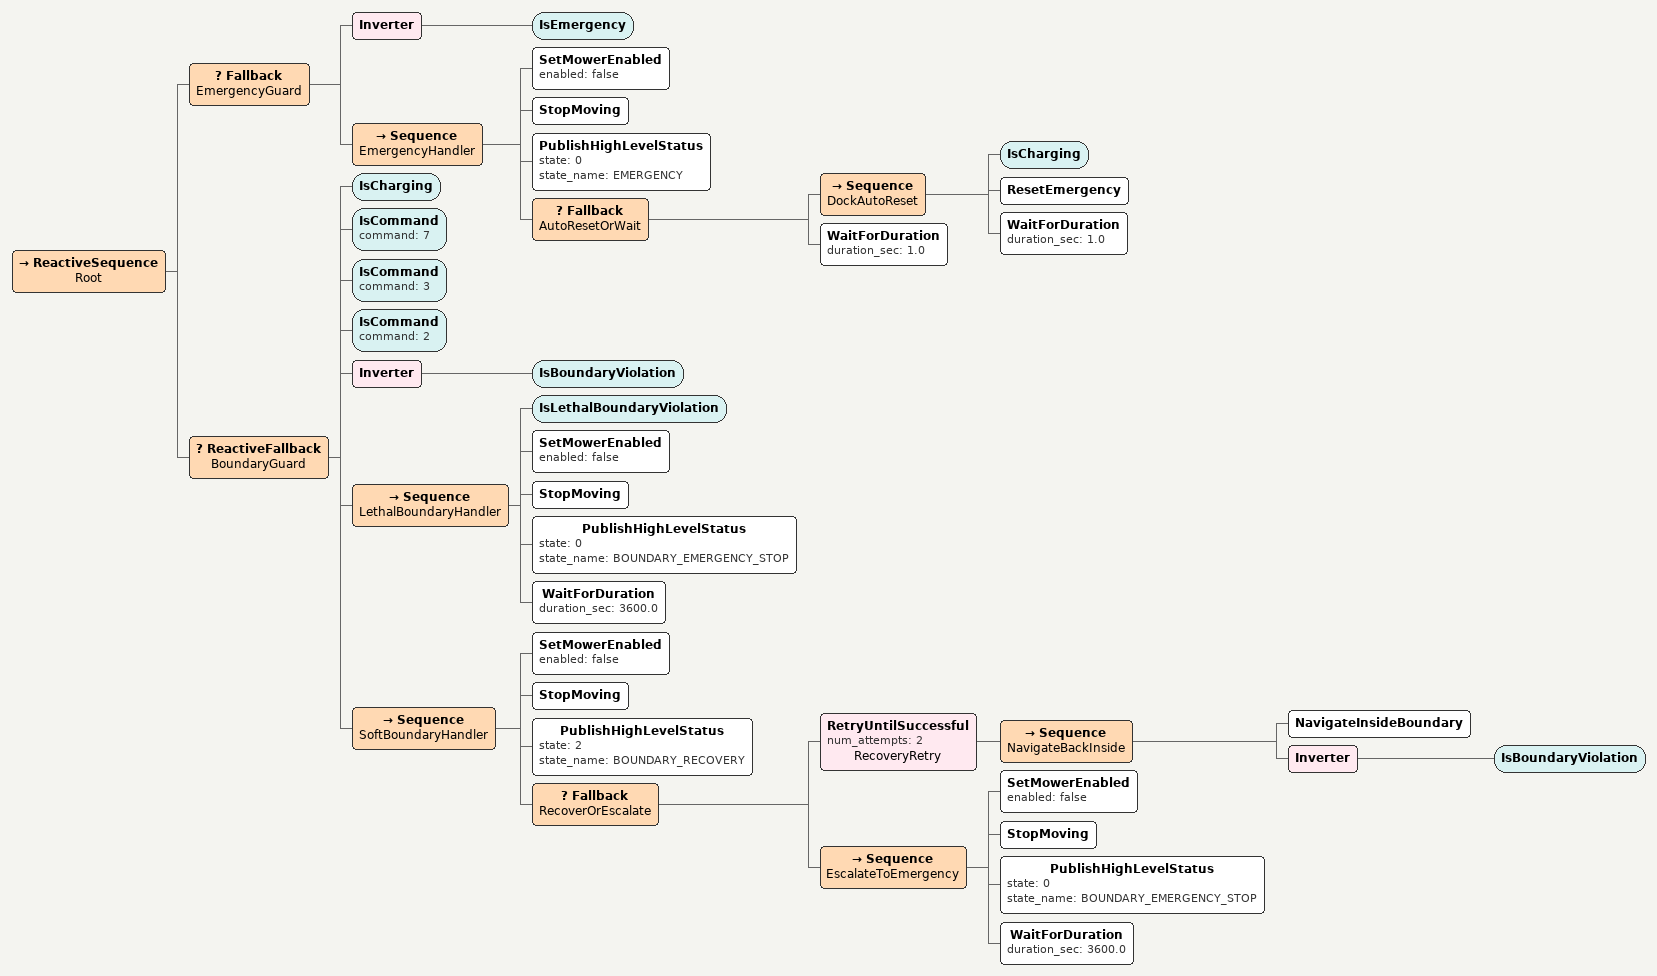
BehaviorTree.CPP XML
<ReactiveSequence name="Root">

  <Fallback name="EmergencyGuard">
    <Inverter><IsEmergency/></Inverter>
    <Sequence name="EmergencyHandler">
      <SetMowerEnabled enabled="false"/>
      <StopMoving/>
      <PublishHighLevelStatus state="0" state_name="EMERGENCY"/>
      <Fallback name="AutoResetOrWait">
        <!-- If charging (on dock), auto-reset emergency -->
        <Sequence name="DockAutoReset">
          <IsCharging/>
          <ResetEmergency/>
          <WaitForDuration duration_sec="1.0"/>
        </Sequence>
        <!-- Not on dock — just wait and re-check -->
        <WaitForDuration duration_sec="1.0"/>
      </Fallback>
    </Sequence>
  </Fallback>

  <ReactiveFallback name="BoundaryGuard">
    <IsCharging/>
    <IsCommand command="7"/>
    <IsCommand command="3"/>
    <IsCommand command="2"/>
    <Inverter><IsBoundaryViolation/></Inverter>

    <!-- Lethal path: stop immediately, latch -->
    <Sequence name="LethalBoundaryHandler">
      <IsLethalBoundaryViolation/>
      <SetMowerEnabled enabled="false"/>
      <StopMoving/>
      <PublishHighLevelStatus state="0" state_name="BOUNDARY_EMERGENCY_STOP"/>
      <WaitForDuration duration_sec="3600.0"/>
    </Sequence>

    <!-- Soft path: stop, then route back to a known-inside pose -->
    <Sequence name="SoftBoundaryHandler">
      <SetMowerEnabled enabled="false"/>
      <StopMoving/>
      <PublishHighLevelStatus state="2" state_name="BOUNDARY_RECOVERY"/>
      <Fallback name="RecoverOrEscalate">
        <RetryUntilSuccessful num_attempts="2" name="RecoveryRetry">
          <Sequence name="NavigateBackInside">
            <NavigateInsideBoundary/>
            <!-- Succeed only if Nav2 actually put us back inside a
                 defined area. -->
            <Inverter><IsBoundaryViolation/></Inverter>
          </Sequence>
        </RetryUntilSuccessful>
        <!-- Recovery failed — treat as lethal going forward. -->
        <Sequence name="EscalateToEmergency">
          <SetMowerEnabled enabled="false"/>
          <StopMoving/>
          <PublishHighLevelStatus state="0" state_name="BOUNDARY_EMERGENCY_STOP"/>
          <WaitForDuration duration_sec="3600.0"/>
        </Sequence>
      </Fallback>
    </Sequence>
  </ReactiveFallback>
</ReactiveSequence>
